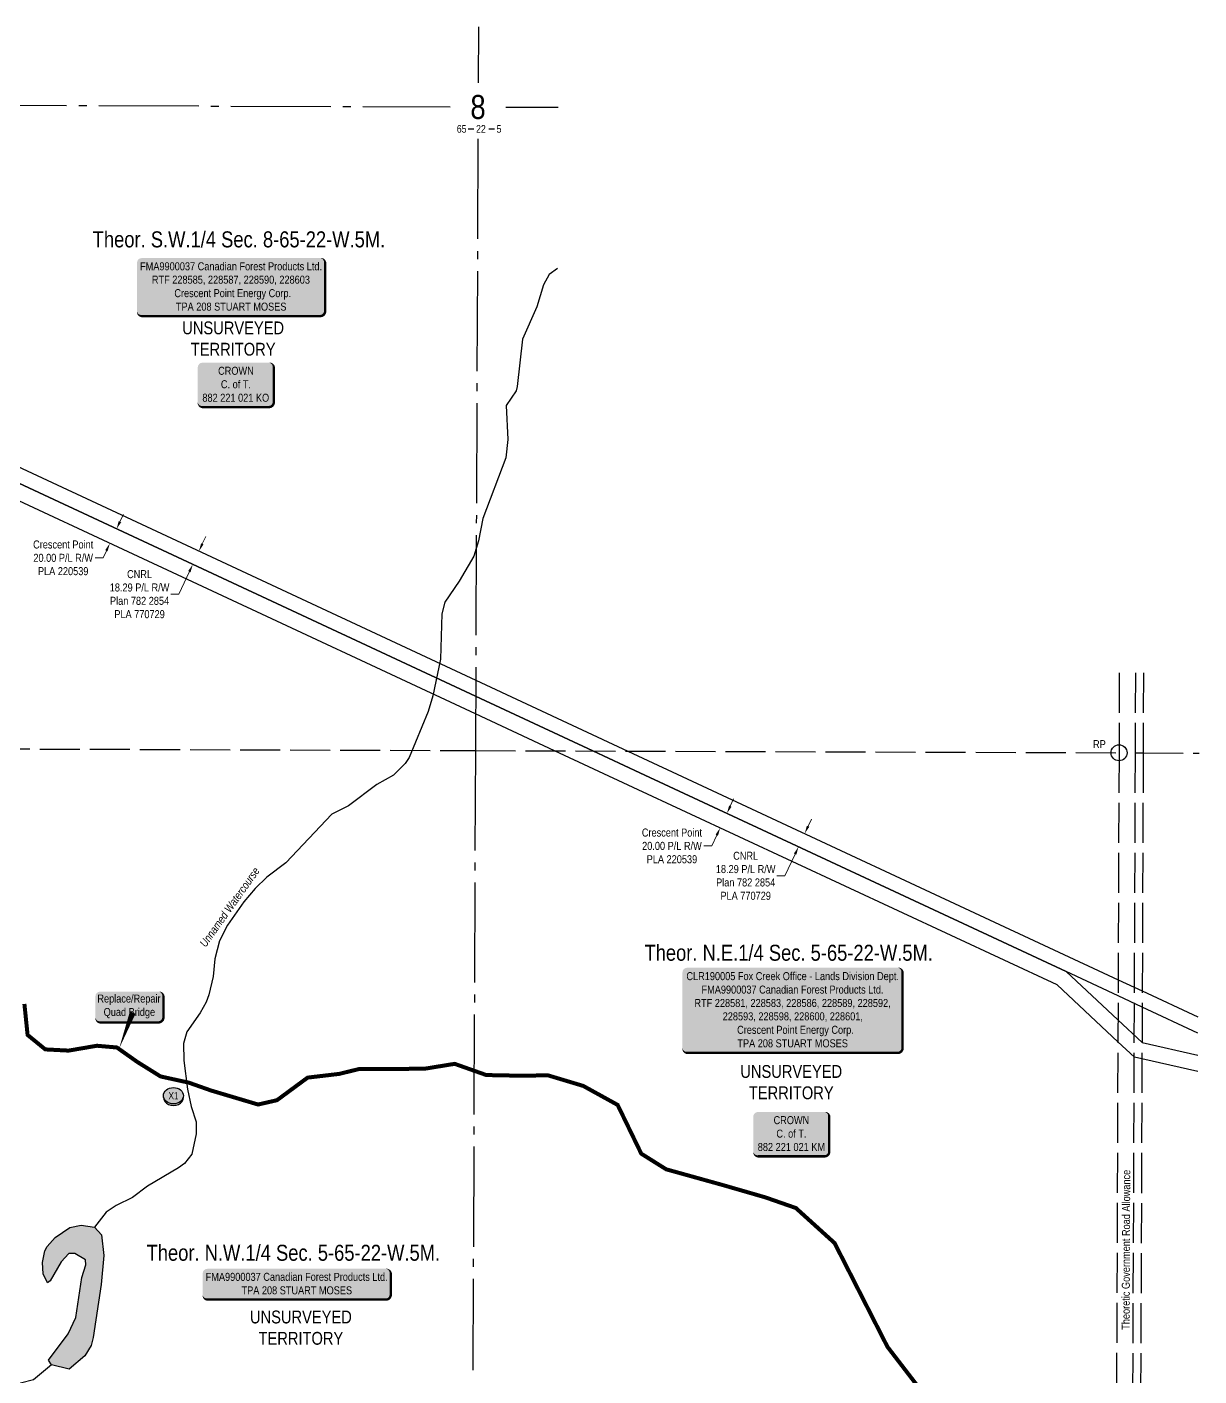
# Model space of a CAD drawing. Extents: x 479493 to 483772, y 6048995 to 6053527.
# Drawn here: x 480680 to 482144, y 6049921 to 6051606 of the extents above; entities that cross this region are included whole.
import ezdxf
from ezdxf.enums import TextEntityAlignment as Align

# ---------------------------------------------------------------- set-up
doc = ezdxf.new("R2010")
doc.units = 0
doc.header["$LTSCALE"] = 5
doc.header["$PDMODE"] = 35
doc.header["$PDSIZE"] = 5
for name, pattern in [('foc-QUARTERLINE', [33, 25, -3, 2, -3]), ('foc-UNSURVEYED', [12.5, 10, -2.5]), ('foc-WHEELTRACKS', [2, 0.4, -1.6])]:
    doc.linetypes.add(name, pattern=pattern)
doc.layers.get('Defpoints').update_dxf_attribs({"color": 9})
for name, color, linetype in [('10', 1, 'Continuous'), ('35', 37, 'Continuous'), ('9', 3, 'Continuous'), ('AS-OWNER', 7, 'Continuous'), ('C-RW', 13, 'Continuous'), ('C-SYMBOL', 7, 'Continuous'), ('F-RW', 190, 'Continuous'), ('L-QSEC', 8, 'foc-QUARTERLINE'), ('L-ROAD-T', 7, 'Continuous'), ('L-SECLBL', 7, 'Continuous'), ('L-UNS-T', 3, 'Continuous'), ('L-USEC', 7, 'foc-UNSURVEYED'), ('P-CROSSINGS', 250, 'Continuous'), ('P-PROPOSED', 10, 'Continuous'), ('T-WATER', 160, 'Continuous'), ('T-WATER-H', 133, 'Continuous'), ('T-WATER-P3', 160, 'foc-WHEELTRACKS'), ('T-WATER-T', 170, 'Continuous')]:
    doc.layers.add(name, color=color, linetype=linetype)
doc.layers.add('C-RW-T', color=13, linetype='Continuous', lineweight=9)
doc.layers.add('F-RW-T', color=190, linetype='Continuous', lineweight=9)
doc.styles.add('100L', font='', dxfattribs={"height": 11})
doc.styles.add('175L', font='', dxfattribs={"height": 20})
doc.styles.add('80', font='', dxfattribs={"height": 10})
doc.styles.add('80CG', font='', dxfattribs={"height": 10})
doc.styles.add('80L', font='', dxfattribs={"height": 10})
doc.styles.add('Crossing', font='', dxfattribs={"height": 10})
doc.styles.add('foc-LtypeFont', font='', dxfattribs={"height": 7.35})
doc.styles.add('SIMPLEX', font='')
doc.styles.get('100L').set_extended_font_data('Arial Narrow')
doc.styles.get('175L').set_extended_font_data('Arial Narrow')
doc.styles.get('80').set_extended_font_data('Arial Narrow')
doc.styles.get('80CG').set_extended_font_data('Arial Narrow')
doc.styles.get('80L').set_extended_font_data('Arial Narrow')
doc.styles.get('Crossing').set_extended_font_data('Arial Narrow')
doc.styles.get('foc-LtypeFont').set_extended_font_data('Arial Narrow')
doc.styles.get('SIMPLEX').set_extended_font_data('Arial Narrow')
doc.linetypes.add('foc-TOPO-flowdirection-NOLINE', pattern='A,0,[">",foc-LtypeFont,S=0.3,R=0,X=0,Y=-0.945],-20,[">",foc-LtypeFont,S=0.3,R=0,X=0,Y=-0.945],0', length=20)
doc.dimstyles.new('Compass 5 000', dxfattribs={"dimscale": 5, "dimtxt": 9, "dimasz": 2, "dimexe": 0.2, "dimexo": 0.0625, "dimgap": 0.5, "dimtad": 0, "dimtih": 1, "dimtoh": 1, "dimzin": 0, "dimdsep": 46, "dimtxsty": '80CG', "dimcen": 0.1, "dimse1": 1, "dimse2": 1, "dimclrd": 256, "dimclrt": 256, "dimaunit": 1, "dimadec": 4, "dimazin": 0, "dimtfac": 0.06, "dimtofl": 0, "dimtmove": 0, "dimatfit": 1, "dimfxl": 0.2, "dimtolj": 1, "dimtzin": 0, "dimlwd": -1, "dimarcsym": 0})

# ---------------------------------------------------------------- blocks, each defined once
blk = doc.blocks.new('*U25')
h = blk.add_hatch(color=255)
edge = h.paths.add_edge_path()
edge.add_line((-41.5, -28.5), (41.5, -28.5))
edge.add_arc((41.5, -22.5), 6, 270, 360)
edge.add_line((47.5, -22.5), (47.5, 21))
edge.add_arc((41.5, 21), 6, 0, 90)
edge.add_line((41.5, 27), (-41.5, 27))
edge.add_arc((-41.5, 21), 6, 90, 180)
edge.add_line((-47.5, 21), (-47.5, -22.5))
edge.add_arc((-41.5, -22.5), 6, 180, 270)
at = {"color": 14, "flags": 128}
blk.add_lwpolyline([(-41.5, -28.5, 3, 3, 0), (41.5, -28.5, 3, 3, 0.414214), (47.5, -22.5, 3, 3, 0), (47.5, 21, 3, 0, 0.414214), (41.5, 27, 0, 0, 0), (-41.5, 27, 0, 0, 0.414214), (-47.5, 21, 0, 0, 0), (-47.5, -22.5, 0, 3, 0.414214)], format="xyseb", close=True, dxfattribs=at)
at = {"color": 14, "style": '80'}
blk.add_attdef('ENTER_TEXT_001', (-26.8, -4.9), '', height=10, dxfattribs=at)
blk = doc.blocks.new('L-SECLBL')
at = {"layer": '9', "color": 7}
for p, q in [((-5.1, -27.8), (-12.3, -27.8)), ((20.7, -27.8), (13.5, -27.8))]:
    blk.add_line(p, q, dxfattribs=at)
at = {"layer": '10', "color": 2, "style": 'SIMPLEX'}
blk.add_attdef('SEC', text='', height=30, dxfattribs=at).set_placement((0, 0), align=Align.MIDDLE)
at = {"layer": '10', "color": 5, "style": '80L'}
blk.add_attdef('TWP', text='', height=9.5, dxfattribs=at).set_placement((-14.4, -27.4), align=Align.MIDDLE_RIGHT)
blk.add_attdef('RGE', text='', height=9.5, dxfattribs=at).set_placement((3.6, -27.4), align=Align.MIDDLE_CENTER)
blk.add_attdef('MER', text='', height=9.5, dxfattribs=at).set_placement((23.2, -27.4), align=Align.MIDDLE_LEFT)
blk = doc.blocks.new('*U55')
h = blk.add_hatch(color=255)
edge = h.paths.add_edge_path()
edge.add_line((-111.5, -37), (111.5, -37))
edge.add_arc((111.5, -31), 6, 270, 360)
edge.add_line((117.5, -31), (117.5, 29.5))
edge.add_arc((111.5, 29.5), 6, 0, 90)
edge.add_line((111.5, 35.5), (-111.5, 35.5))
edge.add_arc((-111.5, 29.5), 6, 90, 180)
edge.add_line((-117.5, 29.5), (-117.5, -31))
edge.add_arc((-111.5, -31), 6, 180, 270)
at = {"color": 44, "flags": 128}
blk.add_lwpolyline([(-111.5, -37, 3, 3, 0), (111.5, -37, 3, 3, 0.414214), (117.5, -31, 3, 3, 0), (117.5, 29.5, 3, 0, 0.414214), (111.5, 35.5, 0, 0, 0), (-111.5, 35.5, 0, 0, 0.414214), (-117.5, 29.5, 0, 0, 0), (-117.5, -31, 0, 3, 0.414214)], format="xyseb", close=True, dxfattribs=at)
at = {"color": 44, "style": '80'}
blk.add_attdef('ENTER_TEXT_001', (-36, -5), '', height=10, dxfattribs=at)
blk = doc.blocks.new('*U24')
h = blk.add_hatch(color=255)
edge = h.paths.add_edge_path()
edge.add_line((-111.5, -20), (111.5, -20))
edge.add_arc((111.5, -14), 6, 270, 360)
edge.add_line((117.5, -14), (117.5, 12.5))
edge.add_arc((111.5, 12.5), 6, 0, 90)
edge.add_line((111.5, 18.5), (-111.5, 18.5))
edge.add_arc((-111.5, 12.5), 6, 90, 180)
edge.add_line((-117.5, 12.5), (-117.5, -14))
edge.add_arc((-111.5, -14), 6, 180, 270)
at = {"color": 44, "flags": 128}
blk.add_lwpolyline([(-111.5, -20, 3, 3, 0), (111.5, -20, 3, 3, 0.414214), (117.5, -14, 3, 3, 0), (117.5, 12.5, 3, 0, 0.414214), (111.5, 18.5, 0, 0, 0), (-111.5, 18.5, 0, 0, 0.414214), (-117.5, 12.5, 0, 0, 0), (-117.5, -14, 0, 3, 0.414214)], format="xyseb", close=True, dxfattribs=at)
at = {"color": 44, "style": '80'}
blk.add_attdef('ENTER_TEXT_001', (-36, -5), '', height=10, dxfattribs=at)
blk = doc.blocks.new('*U36')
h = blk.add_hatch(color=255)
edge = h.paths.add_edge_path()
edge.add_line((-131.5, -54), (131.5, -54))
edge.add_arc((131.5, -48), 6, 270, 360)
edge.add_line((137.5, -48), (137.5, 46.5))
edge.add_arc((131.5, 46.5), 6, 0, 90)
edge.add_line((131.5, 52.5), (-131.5, 52.5))
edge.add_arc((-131.5, 46.5), 6, 90, 180)
edge.add_line((-137.5, 46.5), (-137.5, -48))
edge.add_arc((-131.5, -48), 6, 180, 270)
at = {"color": 44, "flags": 128}
blk.add_lwpolyline([(-131.5, -54, 3, 3, 0), (131.5, -54, 3, 3, 0.414214), (137.5, -48, 3, 3, 0), (137.5, 46.5, 3, 0, 0.414214), (131.5, 52.5, 0, 0, 0), (-131.5, 52.5, 0, 0, 0.414214), (-137.5, 46.5, 0, 0, 0), (-137.5, -48, 0, 3, 0.414214)], format="xyseb", close=True, dxfattribs=at)
at = {"color": 44, "style": '80'}
blk.add_attdef('ENTER_TEXT_001', (-36, -5), '', height=10, dxfattribs=at)
blk = doc.blocks.new('*D47')
at = {"layer": 'C-RW-T', "transparency": 16777216}
for p, q in [((481558.2, 6050632.7), (481562.4, 6050641.8)), ((481541.3, 6050596.4), (481535, 6050583)), ((481535, 6050583), (481525, 6050583))]:
    blk.add_line(p, q, dxfattribs=at)
for points in [[(481556.7, 6050633.4), (481559.7, 6050632), (481554, 6050623.6)], [(481539.8, 6050597.1), (481542.8, 6050595.7), (481545.5, 6050605.5)]]:
    blk.add_solid(points, dxfattribs=at)
at = {"layer": 'Defpoints', "color": 0, "transparency": 16777216}
for p in [(481552.2, 6050624.5), (481543.7, 6050606.3), (481545.5, 6050605.5)]:
    blk.add_point(p, dxfattribs=at)
at = {"layer": 'C-RW-T', "transparency": 16777216, "insert": (481485.3, 6050583), "char_height": 10, "attachment_point": 5, "style": '80CG'}
blk.add_mtext('\\A1;Crescent Point\\P20.00 P/L R/W\\PPLA 220539', dxfattribs=at)
blk = doc.blocks.new('*D48')
at = {"layer": 'C-RW-T', "transparency": 16777216}
for p, q in [((480795.7, 6050988.3), (480800, 6050997.3)), ((480774.6, 6050943), (480764.6, 6050943)), ((480778.8, 6050952), (480774.6, 6050943))]:
    blk.add_line(p, q, dxfattribs=at)
for points in [[(480794.2, 6050989), (480797.3, 6050987.6), (480791.5, 6050979.2)], [(480777.3, 6050952.7), (480780.3, 6050951.3), (480783.1, 6050961.1)]]:
    blk.add_solid(points, dxfattribs=at)
at = {"layer": 'Defpoints', "color": 0, "transparency": 16777216}
for p in [(480796.9, 6050976.7), (480783.1, 6050961.1), (480788.4, 6050958.6)]:
    blk.add_point(p, dxfattribs=at)
at = {"layer": 'C-RW-T', "transparency": 16777216, "insert": (480724.8, 6050943), "char_height": 10, "attachment_point": 5, "style": '80CG'}
blk.add_mtext('\\A1;Crescent Point\\P20.00 P/L R/W\\PPLA 220539', dxfattribs=at)
blk = doc.blocks.new('*D52')
at = {"layer": 'Defpoints', "color": 0, "transparency": 16777216}
for p in [(481634.5, 6050606.3), (481626.7, 6050589.7), (481643.4, 6050581.9)]:
    blk.add_point(p, dxfattribs=at)
at = {"layer": 'F-RW-T', "transparency": 16777216}
for p, q in [((481655.4, 6050607.6), (481659.6, 6050616.6)), ((481639.2, 6050572.9), (481626.5, 6050545.7)), ((481626.5, 6050545.7), (481616.5, 6050545.7))]:
    blk.add_line(p, q, dxfattribs=at)
for points in [[(481653.9, 6050608.3), (481656.9, 6050606.9), (481651.2, 6050598.5)], [(481637.7, 6050573.6), (481640.7, 6050572.1), (481643.4, 6050581.9)]]:
    blk.add_solid(points, dxfattribs=at)
at = {"layer": 'F-RW-T', "transparency": 16777216, "insert": (481577.4, 6050545.7), "char_height": 10, "attachment_point": 5, "style": '80CG'}
blk.add_mtext('\\A1;CNRL\\P18.29 P/L R/W\\PPlan 782 2854\\PPLA 770729', dxfattribs=at)
blk = doc.blocks.new('*D53')
at = {"layer": 'Defpoints', "color": 0, "transparency": 16777216}
for p in [(480915.9, 6050941.4), (480886.7, 6050934.8), (480908.1, 6050924.8)]:
    blk.add_point(p, dxfattribs=at)
at = {"layer": 'F-RW-T', "transparency": 16777216}
for p, q in [((480898.6, 6050960.5), (480902.8, 6050969.6)), ((480882.4, 6050925.8), (480869.3, 6050897.6)), ((480869.3, 6050897.6), (480859.3, 6050897.6))]:
    blk.add_line(p, q, dxfattribs=at)
for points in [[(480897.1, 6050961.2), (480900.1, 6050959.8), (480894.4, 6050951.4)], [(480880.9, 6050926.5), (480883.9, 6050925.1), (480886.7, 6050934.8)]]:
    blk.add_solid(points, dxfattribs=at)
at = {"layer": 'F-RW-T', "transparency": 16777216, "insert": (480820.2, 6050897.6), "char_height": 10, "attachment_point": 5, "style": '80CG'}
blk.add_mtext('\\A1;CNRL\\P18.29 P/L R/W\\PPlan 782 2854\\PPLA 770729', dxfattribs=at)
blk = doc.blocks.new('RP')
at = {"layer": '35', "color": 3}
blk.add_circle((0, 0), 10, dxfattribs=at)
at = {"layer": '35', "color": 3, "style": '80'}
blk.add_attdef('RP_001', (-32.4, 5.8), '', height=10, dxfattribs=at)
blk = doc.blocks.new('*U59')
h = blk.add_hatch(color=50)
edge = h.paths.add_edge_path()
edge.add_line((-36.5, -20), (36.5, -20))
edge.add_arc((36.5, -14), 6, 270, 360)
edge.add_line((42.5, -14), (42.5, 12.5))
edge.add_arc((36.5, 12.5), 6, 0, 90)
edge.add_line((36.5, 18.5), (-36.5, 18.5))
edge.add_arc((-36.5, 12.5), 6, 90, 180)
edge.add_line((-42.5, 12.5), (-42.5, -14))
edge.add_arc((-36.5, -14), 6, 180, 270)
at = {"color": 240, "flags": 128}
blk.add_lwpolyline([(-36.5, -20, 3, 3, 0), (36.5, -20, 3, 3, 0.414214), (42.5, -14, 3, 3, 0), (42.5, 12.5, 3, 0, 0.414214), (36.5, 18.5, 0, 0, 0), (-36.5, 18.5, 0, 0, 0.414214), (-42.5, 12.5, 0, 0, 0), (-42.5, -14, 0, 3, 0.414214)], format="xyseb", close=True, dxfattribs=at)
at = {"color": 240, "style": '80'}
blk.add_attdef('ENTER_TEXT_001', (-26.8, -4.9), '', height=10, dxfattribs=at)
blk = doc.blocks.new('xing2')
h = blk.add_hatch(color=50)
h.dxf.hatch_style = 1
edge = h.paths.add_edge_path()
edge.add_ellipse((0, 0), major_axis=(-12.5, 0), ratio=0.816297, start_angle=0, end_angle=360)
h = blk.add_hatch(color=250)
h.dxf.hatch_style = 1
edge = h.paths.add_edge_path()
edge.add_ellipse((0, -2), major_axis=(-12.5, 0), ratio=0.816297, start_angle=0, end_angle=180)
edge.add_line((12.5, -2), (12.5, 0))
edge.add_ellipse((0, 0), major_axis=(-12.5, 0), ratio=0.816297, start_angle=0, end_angle=180, ccw=False)
edge.add_line((-12.5, 0), (-12.5, -2))
at = {"color": 250}
blk.add_ellipse((0, 0), major_axis=(-12.5, 0), ratio=0.816297, dxfattribs=at)
blk.add_ellipse((0, -2), major_axis=(-12.5, 0), ratio=0.816297, start_param=0, end_param=3.141593, dxfattribs=at)
at = {"color": 250, "style": 'Crossing'}
blk.add_attdef('CROSSING', text='', height=9, dxfattribs=at).set_placement((0.1, 0), align=Align.MIDDLE_CENTER)
at = {"color": 250, "style": 'Crossing', "flags": 1}
for tag, p in [('OWNER', (0.1, -12.5)), ('DESCRIPTION', (0.1, -25.8)), ('LOCATION', (0.1, -39.3)), ('DWG_REF', (0.1, -52.8))]:
    blk.add_attdef(tag, text='', height=9, dxfattribs=at).set_placement(p, align=Align.MIDDLE_CENTER)

msp = doc.modelspace()

# ---------------------------------------------------------------- hatches: boundary and pattern name
at = {"layer": 'T-WATER-H'}
h = msp.add_hatch(color=256, dxfattribs=at)
h.dxf.hatch_style = 1
h.paths.add_polyline_path([(480732.386, 6049929.344), (480710.02, 6049934.516), (480706.257, 6049940.24), (480730.984, 6049973.429), (480740.617, 6049993.576), (480747.959, 6050043.622), (480753.025, 6050059.513), (480752.482, 6050065.943), (480739.182, 6050073.836), (480732.043, 6050073.696), (480722.454, 6050063.484), (480708.484, 6050039.647), (480705.377, 6050037.101), (480699.805, 6050048.289), (480698.857, 6050062.359), (480702.018, 6050077.142), (480704.966, 6050082.623), (480714.901, 6050093.795), (480733.161, 6050106.222), (480747.079, 6050109.056), (480763.774, 6050106.437), (480772.512, 6050097.125), (480775.678, 6050071.055), (480772.1, 6050034.871), (480762.433, 6049968.665), (480759.707, 6049958.921), (480751.887, 6049946.018)])

# ---------------------------------------------------------------- linework, layer by layer
at = {"color": 240, "flags": 128}
msp.add_lwpolyline([(480794.635, 6050329.756, 0, 7.496, 0), (480811.587, 6050374.521, 0, 0, 0)], format="xyseb", dxfattribs=at)
at = {"layer": 'C-RW'}
for points in [[(480563.486, 6051085.583), (481240.03, 6050770.009), (481386.582, 6050701.714), (481445.251, 6050674.333), (481977.838, 6050425.965), (482042.502, 6050365.61), (482072.551, 6050337.417), (482142.279, 6050321.584)], [(482142.198, 6050301.148), (482072.471, 6050316.971), (482063.007, 6050319.119), (482042.395, 6050338.363), (481966.461, 6050409.26), (481436.791, 6050656.174), (481338.785, 6050701.885), (481239.939, 6050747.994), (480557.531, 6051066.284)]]:
    msp.add_lwpolyline(points, dxfattribs=at)
at = {"layer": 'F-RW'}
for points in [[(479497.088, 6051603.1), (479596.831, 6051556.583), (479692.644, 6051511.896), (480417.592, 6051173.802), (480447.691, 6051159.764), (480554.993, 6051109.721), (480555.521, 6051109.474), (480557.553, 6051108.527), (480564.378, 6051105.344), (480564.89, 6051105.105), (480566.839, 6051104.196), (481240.113, 6050790.198), (481430.161, 6050701.559), (482042.7, 6050415.89), (482072.805, 6050401.85), (482142.467, 6050369.361)], [(482142.388, 6050349.227), (482072.726, 6050381.716), (482042.621, 6050395.756), (481977.838, 6050425.965), (481445.251, 6050674.333), (481386.582, 6050701.714), (481240.03, 6050770.009), (480563.486, 6051085.583), (480561.489, 6051086.515), (480561.109, 6051086.69), (480554.203, 6051089.913), (480552.12, 6051090.884), (480551.723, 6051091.067), (480447.605, 6051139.635), (480417.505, 6051153.67), (480366.07, 6051177.657), (479649.064, 6051512.052), (479596.741, 6051536.456), (479496.998, 6051582.974)]]:
    msp.add_lwpolyline(points, dxfattribs=at)
at = {"layer": 'L-QSEC'}
for p, q in [((481243.473, 6051606.426), (481243.185, 6051536.477)), ((480439.149, 6051509.29), (481208.438, 6051506.598)), ((481277.72, 6051506.356), (481343.009, 6051506.127)), ((481242.897, 6051466.478), (481239.751, 6050702.239)), ((481239.751, 6050702.239), (481236.565, 6049928.001))]:
    msp.add_line(p, q, dxfattribs=at)
at = {"layer": 'L-USEC'}
for p, q in [((482044.211, 6050799.371), (482043.818, 6050699.423)), ((482064.328, 6050799.3), (482063.934, 6050699.344)), ((482074.386, 6050799.265), (482073.993, 6050699.304)), ((480445.739, 6050705.021), (481239.751, 6050702.239)), ((481239.751, 6050702.239), (482043.818, 6050699.423)), ((482043.818, 6050699.423), (482040.649, 6049895.18)), ((482063.934, 6050699.344), (482060.766, 6049895.101)), ((482063.934, 6050699.353), (482073.977, 6050699.318)), ((482073.993, 6050699.304), (482070.824, 6049895.061)), ((482073.977, 6050699.318), (482143.766, 6050699.073))]:
    msp.add_line(p, q, dxfattribs=at)
at = {"layer": 'P-PROPOSED', "const_width": 5}
msp.add_lwpolyline([(480676.348, 6050385.582), (480680.342, 6050346.838), (480702.445, 6050328.763), (480731.55, 6050327.257), (480766.925, 6050333.331), (480791.869, 6050331.15), (480817.438, 6050313.062), (480846.473, 6050294.958), (480881.79, 6050287.202), (480909.474, 6050277.404), (480968.317, 6050259.868), (480991.907, 6050265.301), (481030.147, 6050293.496), (481069.675, 6050298.172), (481094.653, 6050304.292), (481120.992, 6050304.182), (481176.444, 6050304.644), (481213.898, 6050310.713), (481253.349, 6050296.718), (481297.705, 6050295.844), (481330.285, 6050296.401), (481374.591, 6050283.08), (481417.468, 6050259.391), (481447.024, 6050198.411), (481478.136, 6050178.92), (481548.757, 6050159.268), (481602.067, 6050143.836), (481640.137, 6050130.542), (481688.481, 6050086.776), (481754.504, 6049957.18), (481817.946, 6049874.622)], dxfattribs=at)
at = {"layer": 'T-WATER', "flags": 128}
for points in [[(481342.18, 6051304.511), (481331.796, 6051297.245), (481324.967, 6051284.051), (481316.407, 6051256.832), (481298.785, 6051216.302), (481292.095, 6051157.142), (481290.621, 6051151.748), (481278.404, 6051133.596), (481280.401, 6051090.775), (481277.641, 6051068.22), (481249.073, 6050992.054), (481243.749, 6050964.427), (481237.935, 6050945.161), (481219.606, 6050913.925), (481201.402, 6050887.537), (481197.73, 6050873.084), (481196.057, 6050816.346), (481186.601, 6050770.705), (481180.667, 6050751.027), (481156.966, 6050693.452), (481152.239, 6050686.002), (481137.378, 6050671.376), (481116.586, 6050659.803), (481081.109, 6050633.252), (481060.259, 6050622.913), (481002.998, 6050561.955), (480979.027, 6050544.143), (480964.519, 6050529.869), (480950.598, 6050513.069), (480930.078, 6050484.074), (480920.052, 6050464.561), (480914.454, 6050441.749), (480911.976, 6050420.003), (480906.898, 6050396.936), (480903.258, 6050387.777), (480896.056, 6050374.642), (480879.41, 6050350.595), (480875.245, 6050336.164), (480875.607, 6050314.724), (480880.291, 6050279.111), (480884.52, 6050257.435), (480890.982, 6050238.11), (480891.039, 6050223.127), (480885.578, 6050197.992), (480876.238, 6050186.366), (480869.015, 6050180.722), (480830.189, 6050157.754), (480811.571, 6050143.832), (480790.954, 6050133.611), (480778.376, 6050125.227), (480763.774, 6050106.437)], [(480710.02, 6049934.516), (480687.739, 6049916.012), (480671.328, 6049911.509), (480639.248, 6049906.231), (480611.539, 6049891.972), (480608.278, 6049891.254), (480598.377, 6049889.075)]]:
    msp.add_lwpolyline(points, dxfattribs=at)
at = {"layer": 'T-WATER'}
msp.add_lwpolyline([(480732.386, 6049929.344), (480710.02, 6049934.516), (480706.257, 6049940.24), (480730.984, 6049973.429), (480740.617, 6049993.576), (480747.959, 6050043.622), (480753.025, 6050059.513), (480752.482, 6050065.943), (480739.182, 6050073.836), (480732.043, 6050073.696), (480722.454, 6050063.484), (480708.484, 6050039.647), (480705.377, 6050037.101), (480699.805, 6050048.289), (480698.857, 6050062.359), (480702.018, 6050077.142), (480704.966, 6050082.623), (480714.901, 6050093.795), (480733.161, 6050106.222), (480747.079, 6050109.056), (480763.774, 6050106.437), (480772.512, 6050097.125), (480775.678, 6050071.055), (480772.1, 6050034.871), (480762.433, 6049968.665), (480759.707, 6049958.921), (480751.887, 6049946.018), (480732.386, 6049929.344)], close=True, dxfattribs=at)
at = {"layer": 'T-WATER-P3', "linetype": 'foc-TOPO-flowdirection-NOLINE', "flags": 128}
for points in [[(481342.18, 6051304.511), (481331.796, 6051297.245), (481324.967, 6051284.051), (481316.407, 6051256.832), (481298.785, 6051216.302), (481292.095, 6051157.142), (481290.621, 6051151.748), (481278.404, 6051133.596), (481280.401, 6051090.775), (481277.641, 6051068.22), (481249.073, 6050992.054), (481243.749, 6050964.427), (481237.935, 6050945.161), (481219.606, 6050913.925), (481201.402, 6050887.537), (481197.73, 6050873.084), (481196.057, 6050816.346), (481186.601, 6050770.705), (481180.667, 6050751.027), (481156.966, 6050693.452), (481152.239, 6050686.002), (481137.378, 6050671.376), (481116.586, 6050659.803), (481081.109, 6050633.252), (481060.259, 6050622.913), (481002.998, 6050561.955), (480979.027, 6050544.143), (480964.519, 6050529.869), (480950.598, 6050513.069), (480930.078, 6050484.074), (480920.052, 6050464.561), (480914.454, 6050441.749), (480911.976, 6050420.003), (480906.898, 6050396.936), (480903.258, 6050387.777), (480896.056, 6050374.642), (480879.41, 6050350.595), (480875.245, 6050336.164), (480875.607, 6050314.724), (480880.291, 6050279.111), (480884.52, 6050257.435), (480890.982, 6050238.11), (480891.039, 6050223.127), (480885.578, 6050197.992), (480876.238, 6050186.366), (480869.015, 6050180.722), (480830.189, 6050157.754), (480811.571, 6050143.832), (480790.954, 6050133.611), (480778.376, 6050125.227), (480763.774, 6050106.437)], [(480710.02, 6049934.516), (480687.739, 6049916.012), (480671.328, 6049911.509), (480639.248, 6049906.231), (480611.539, 6049891.972), (480608.278, 6049891.254), (480598.377, 6049889.075)]]:
    msp.add_lwpolyline(points, dxfattribs=at)

# ---------------------------------------------------------------- block references
at = {"color": 5}
ref = msp.add_blockref('*U59', (480807.516, 6050382.515), dxfattribs=dict(at, xscale=0.99949, yscale=0.99949, zscale=0.99949))
ref.add_attrib('ENTER_TEXT_001', 'Replace/Repair', (480767.544, 6050387.32), dxfattribs={"color": 240, "height": 9.9949, "style": '80'})
ref.add_attrib('ENTER_TEXT_002', 'Quad Bridge', (480775.36, 6050370.484), dxfattribs={"color": 240, "height": 9.9949, "style": '80'})
at = {"layer": 'AS-OWNER'}
ref = msp.add_blockref('*U25', (480940.404, 6051159.96), dxfattribs=at)
ref.add_attrib('ENTER_TEXT_001', 'CROWN', (480918.343, 6051171.801), dxfattribs={"layer": '0', "color": 14, "height": 10, "style": '80'})
ref.add_attrib('ENTER_TEXT_002', 'C. of T.', (480921.839, 6051154.957), dxfattribs={"layer": '0', "color": 14, "height": 10, "style": '80'})
ref.add_attrib('ENTER_TEXT_003', '882 221 021 KO', (480898.695, 6051138.113), dxfattribs={"layer": '0', "color": 14, "height": 10, "style": '80'})
ref = msp.add_blockref('*U25', (481634.362, 6050223.6), dxfattribs=at)
ref.add_attrib('ENTER_TEXT_001', 'CROWN', (481612.302, 6050235.373), dxfattribs={"layer": '0', "color": 14, "height": 10, "style": '80'})
ref.add_attrib('ENTER_TEXT_002', 'C. of T.', (481615.798, 6050218.529), dxfattribs={"layer": '0', "color": 14, "height": 10, "style": '80'})
ref.add_attrib('ENTER_TEXT_003', '882 221 021 KM', (481592.524, 6050201.821), dxfattribs={"layer": '0', "color": 14, "height": 10, "style": '80'})
at = {"layer": 'C-SYMBOL'}
ref = msp.add_blockref('*U55', (480934.518, 6051282.18), dxfattribs=at)
ref.add_attrib('ENTER_TEXT_001', 'FMA9900037 Canadian Forest Products Ltd.', (480820.851, 6051302.375), dxfattribs={"layer": '0', "color": 44, "height": 10, "style": '80'})
ref.add_attrib('ENTER_TEXT_002', 'RTF 228585, 228587, 228590, 228603', (480835.616, 6051285.667), dxfattribs={"layer": '0', "color": 44, "height": 10, "style": '80'})
ref.add_attrib('ENTER_TEXT_003', ' Crescent Point Energy Corp.', (480860.51, 6051268.823), dxfattribs={"layer": '0', "color": 44, "height": 10, "style": '80'})
ref.add_attrib('ENTER_TEXT_004', 'TPA 208 STUART MOSES', (480865.602, 6051251.979), dxfattribs={"layer": '0', "color": 44, "height": 10, "style": '80'})
ref = msp.add_blockref('*U36', (481635.957, 6050378.373), dxfattribs=at)
ref.add_attrib('ENTER_TEXT_001', 'CLR190005 Fox Creek Office - Lands Division Dept.', (481503.412, 6050415.343), dxfattribs={"layer": '0', "color": 44, "height": 10, "style": '80'})
ref.add_attrib('ENTER_TEXT_002', 'FMA9900037 Canadian Forest Products Ltd.', (481522.29, 6050398.499), dxfattribs={"layer": '0', "color": 44, "height": 10, "style": '80'})
ref.add_attrib('ENTER_TEXT_003', 'RTF 228581, 228583, 228586, 228589, 228592,', (481513.392, 6050381.792), dxfattribs={"layer": '0', "color": 44, "height": 10, "style": '80'})
ref.add_attrib('ENTER_TEXT_004', '228593, 228598, 228600, 228601,', (481548.695, 6050365.084), dxfattribs={"layer": '0', "color": 44, "height": 10, "style": '80'})
ref.add_attrib('ENTER_TEXT_005', '  Crescent Point Energy Corp.', (481560.356, 6050348.24), dxfattribs={"layer": '0', "color": 44, "height": 10, "style": '80'})
ref.add_attrib('ENTER_TEXT_006', 'TPA 208 STUART MOSES', (481567.041, 6050331.396), dxfattribs={"layer": '0', "color": 44, "height": 10, "style": '80'})
ref = msp.add_blockref('*U24', (481016.504, 6050036.111), dxfattribs=at)
ref.add_attrib('ENTER_TEXT_001', 'FMA9900037 Canadian Forest Products Ltd.', (480902.837, 6050039.529), dxfattribs={"layer": '0', "color": 44, "height": 10, "style": '80'})
ref.add_attrib('ENTER_TEXT_002', 'TPA 208 STUART MOSES', (480947.588, 6050022.685), dxfattribs={"layer": '0', "color": 44, "height": 10, "style": '80'})
at = {"layer": 'F-RW-T', "color": 2}
msp.add_blockref('RP', (482043.818, 6050699.423), dxfattribs=at).add_auto_attribs({'RP_001': 'RP'})
at = {"layer": 'L-SECLBL'}
msp.add_blockref('L-SECLBL', (481243.061, 6051506.477), dxfattribs=at).add_auto_attribs({'SEC': '8', 'TWP': '65', 'RGE': '22', 'MER': '5'})
at = {"layer": 'P-CROSSINGS', "xscale": 0.9996571800000014, "yscale": 0.9996571800000014, "zscale": 0.9996571800000014}
msp.add_blockref('xing2', (480862.538, 6050270.925), dxfattribs=at).add_auto_attribs({'CROSSING': 'X1'})

# ---------------------------------------------------------------- texts
at = {"layer": 'C-SYMBOL', "color": 3, "style": '175L'}
for s, p in [('Theor. S.W.1/4 Sec. 8-65-22-W.5M.', (480944.383, 6051325.023)), ('Theor. N.E.1/4 Sec. 5-65-22-W.5M.', (481631.156, 6050433.553)), ('Theor. N.W.1/4 Sec. 5-65-22-W.5M.', (481012.324, 6050058.634))]:
    msp.add_text(s, height=20, dxfattribs=at).set_placement(p, align=Align.BOTTOM_CENTER)
at = {"layer": 'L-ROAD-T', "style": '80L'}
msp.add_text('Theoretic Government Road Allowance', height=10, rotation=89.774294, dxfattribs=at).set_placement((482052.481, 6050078.343), align=Align.MIDDLE_CENTER)
at = {"layer": 'L-UNS-T', "color": 3, "char_height": 16, "attachment_point": 5, "style": '80L'}
for insert in [(480937.141, 6051216.963), (481634.358, 6050287.747), (481021.783, 6049980.935)]:
    msp.add_mtext_dynamic_manual_height_columns('UNSURVEYED TERRITORY', width=126.41375, gutter_width=47.5, heights=[0], dxfattribs=dict(at, insert=insert))
at = {"layer": 'T-WATER-T', "insert": (480894.648, 6050461.443), "char_height": 10, "attachment_point": 1, "rotation": 54.713664, "style": '100L'}
msp.add_mtext_dynamic_manual_height_columns('{\\fArial Narrow|b0|i1|c0|p34;Unnamed Watercourse}', width=117.60341, gutter_width=55, heights=[0], dxfattribs=at)

# ---------------------------------------------------------------- dimensions: what is measured, and where the dimension line sits
at = {"layer": 'C-RW-T', "color": 2}
dim = msp.add_aligned_dim(p1=(480796.863, 6050976.724), p2=(480788.409, 6050958.597), distance=-5.901, text='Crescent Point\\P20.00 P/L R/W\\PPLA 220539', dimstyle='Compass 5 000', dxfattribs=at)
dim.commit()
dim.dimension.update_dxf_attribs({"geometry": '*D48', "text_midpoint": (480724.845, 6050942.967)})
dim = msp.add_linear_dim(base=(481545.494, 6050605.5), p1=(481552.203, 6050624.457), p2=(481543.746, 6050606.315), angle=245.006738, text='Crescent Point\\P20.00 P/L R/W\\PPLA 220539', dimstyle='Compass 5 000', dxfattribs=at)
dim.commit()
dim.dimension.update_dxf_attribs({"geometry": '*D47', "text_midpoint": (481485.251, 6050583.015), "dimtype": 161})
at = {"layer": 'F-RW-T', "color": 2}
for base, p1, p2, angle, picture, middle in [((480886.653, 6050934.841), (480915.869, 6050941.417), (480908.129, 6050924.824), 244.99326, '*D53', (480820.188, 6050897.583)), ((481643.43, 6050581.914), (481634.467, 6050606.277), (481626.736, 6050589.699), 244.998304, '*D52', (481577.443, 6050545.671))]:
    dim = msp.add_linear_dim(base=base, p1=p1, p2=p2, angle=angle, text='CNRL\\P18.29 P/L R/W\\PPlan 782 2854\\PPLA 770729', dimstyle='Compass 5 000', dxfattribs=at)
    dim.commit()
    dim.dimension.update_dxf_attribs({"geometry": picture, "text_midpoint": middle, "dimtype": 161})

doc.saveas('drawing.dxf')
